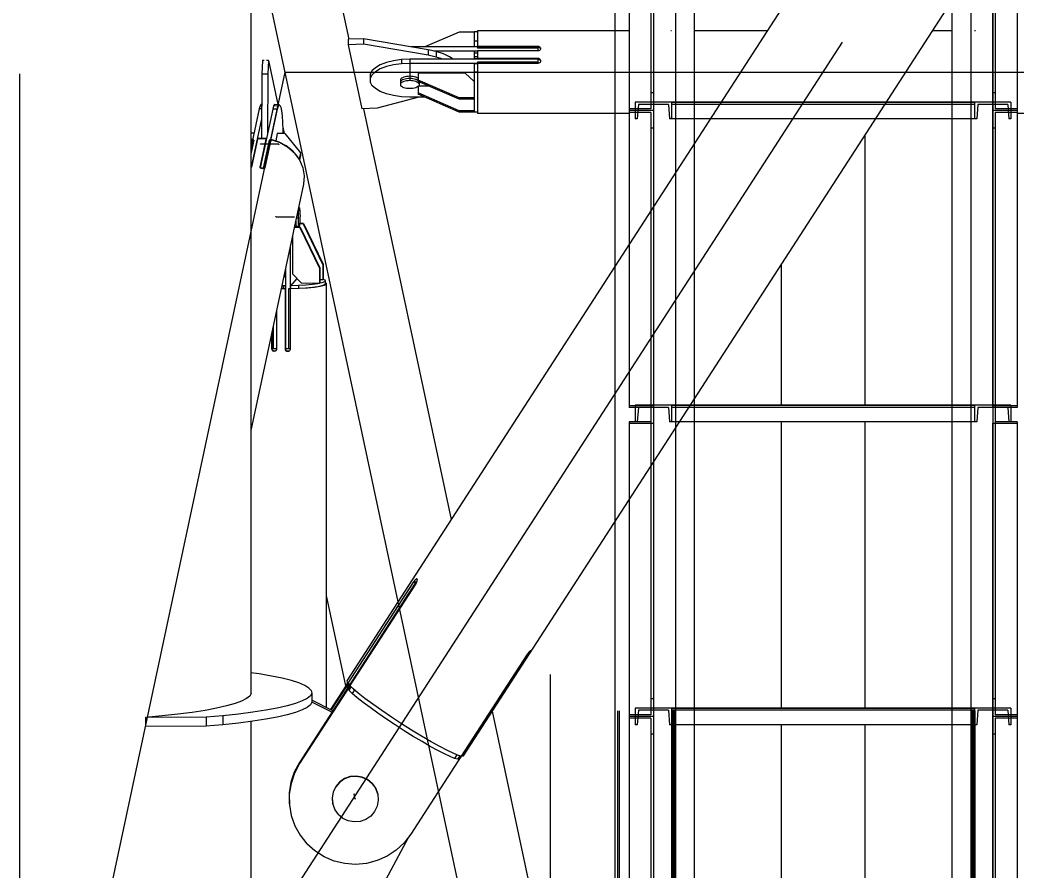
# Model space of a CAD drawing. Header units: millimetres. Extents: x 150209.93 to 150215.05, y 136675.65 to 136679.93.
# Drawn here: x 150211.2963 to 150211.3621, y 136677.004 to 136677.0602 of the extents above; entities that cross this region are included whole.
import ezdxf

# ---------------------------------------------------------------- set-up
doc = ezdxf.new("R2010")
doc.units = ezdxf.units.MM
doc.header["$LTSCALE"] = 0.25
for name, pattern in [('CENTER', [50.8, 31.75, -6.35, 6.35, -6.35]), ('XKITLINE00', [0]), ('XKITLINE02', [4, 2, -2]), ('XKITLINE03', [6, 3, -1, 1, -1])]:
    doc.linetypes.add(name, pattern=pattern)

# ---------------------------------------------------------------- blocks, each defined once
blk = doc.blocks.new('çatıı')
at = {"color": 8, "linetype": 'CENTER'}
for p, q in [((12015, 6431.43), (12015, 8100.54)), ((12015, 6720.27), (11840, 7540.27)), ((11840, 6720.27), (12370, 7540.27)), ((11840, 5629.8), (11840, 7286.23)), ((11968.61, 7132.99), (11968.61, 7127.56)), ((11840, 6720.27), (11927.5, 7130.27)), ((11927.5, 6310.27), (11927.5, 7130.27)), ((11927.5, 7130.27), (12282.5, 7130.27)), ((11925.4, 7106.42), (11919.43, 7106.5)), ((11924.51, 7082.5), (11930.48, 7082.43)), ((11950.6, 6890.33), (11950.29, 6891.98))]:
    blk.add_line(p, q, dxfattribs=at)
at = {"color": 116, "linetype": 'XKITLINE02', "true_color": 0x136734}
for p, q in [((12037.15, 7919.31), (12037.16, 6234.33)), ((12037.69, 7919.31), (12037.69, 6234.33)), ((12054.92, 7919.31), (12054.93, 6234.33)), ((12055, 7919.31), (12055, 6234.33)), ((12055.45, 7919.31), (12055.46, 6234.33)), ((12055.85, 7919.31), (12055.85, 6234.33)), ((12147.48, 7919.31), (12147.48, 6234.33)), ((12153.68, 7919.31), (12153.68, 6234.33)), ((12154.13, 7919.31), (12154.13, 6234.33)), ((12154.53, 7919.31), (12154.53, 6234.33)), ((12154.98, 7919.31), (12154.98, 6234.33)), ((12155.07, 7919.31), (12155.06, 6234.33)), ((12048.2, 7220.09), (12048.2, 7118.11)), ((12049, 7220.09), (12049, 7117.52)), ((12160.98, 7220.09), (12160.98, 7117.52)), ((12161.78, 7220.09), (12161.78, 7118.11)), ((12041, 7214.84), (12041, 7117.52)), ((12168.98, 7214.84), (12168.98, 7117.52)), ((12049, 7123.35), (12048.2, 7123.35)), ((12161.78, 7123.35), (12160.98, 7123.35)), ((12043, 7120.27), (12043, 7114.77)), ((12055, 7120.27), (12043, 7120.27)), ((12043, 7120.27), (12043, 7114.77)), ((12044.07, 7119.57), (12043.68, 7114.77)), ((12044.07, 7119.57), (12043.68, 7114.77)), ((12053.94, 7119.57), (12044.07, 7119.57)), ((12049, 7120.27), (12049, 7117.52)), ((12053.94, 7119.57), (12054.32, 7114.77)), ((12053.94, 7119.57), (12054.32, 7114.77)), ((12055, 7120.27), (12055, 7114.77)), ((12062.5, 7120.27), (12055, 7120.27)), ((12055, 7120.27), (12055, 7114.77)), ((12055, 7120.27), (12055, 7114.77)), ((12154.98, 7119.57), (12055, 7119.57)), ((12125.74, 7120.27), (12071.32, 7120.27)), ((12154.98, 7120.27), (12147.48, 7120.27)), ((12154.98, 7120.27), (12154.98, 7114.77)), ((12154.98, 7120.27), (12154.98, 7114.77)), ((12166.98, 7120.27), (12154.98, 7120.27)), ((12154.98, 7120.27), (12154.98, 7114.77)), ((12156.05, 7119.57), (12155.66, 7114.77)), ((12156.05, 7119.57), (12155.66, 7114.77)), ((12165.92, 7119.57), (12156.05, 7119.57)), ((12165.92, 7119.57), (12166.3, 7114.77)), ((12165.92, 7119.57), (12166.3, 7114.77)), ((12166.98, 7120.27), (12166.98, 7114.77)), ((12166.98, 7120.27), (12166.98, 7114.77)), ((12048.2, 7118.11), (12041, 7118.11)), ((12041, 7117.52), (12041, 7019.49)), ((12049, 7117.52), (12041, 7117.52)), ((12049, 7117.52), (12041, 7117.52)), ((12048.2, 7116.94), (12041, 7116.94)), ((12048.2, 7116.94), (12048.2, 7014.27)), ((12049, 7117.52), (12049, 7014.27)), ((12160.98, 7117.52), (12160.98, 7014.27)), ((12168.98, 7117.52), (12160.98, 7117.52)), ((12168.98, 7117.52), (12160.98, 7117.52)), ((12168.98, 7118.11), (12161.78, 7118.11)), ((12161.78, 7116.94), (12161.78, 7014.27)), ((12168.98, 7116.94), (12161.78, 7116.94)), ((12168.98, 7117.52), (12168.98, 7019.49)), ((12043.68, 7114.77), (12043, 7114.77)), ((12055, 7114.77), (12054.32, 7114.77)), ((12062.5, 7114.77), (12055, 7114.77)), ((12122.18, 7114.77), (12067.77, 7114.77)), ((12154.98, 7114.77), (12147.48, 7114.77)), ((12155.66, 7114.77), (12154.98, 7114.77)), ((12166.98, 7114.77), (12166.3, 7114.77)), ((12049, 7111.72), (12048.2, 7111.72)), ((12161.78, 7111.72), (12160.98, 7111.72)), ((12062.5, 7106.63), (12062.5, 7022.44)), ((12056.31, 7097.04), (12056.31, 7012.85)), ((12049, 7085.74), (12049, 7020.07)), ((12036.31, 7066.1), (12036.31, 6981.91)), ((12049, 7020.07), (12041, 7020.07)), ((12048.2, 7019.49), (12041, 7019.49)), ((12043, 7020.27), (12043, 7014.77)), ((12055, 7020.27), (12043, 7020.27)), ((12043, 7020.27), (12043, 7014.77)), ((12044.07, 7019.57), (12043.68, 7014.77)), ((12044.07, 7019.57), (12043.68, 7014.77)), ((12053.94, 7019.57), (12044.07, 7019.57)), ((12049, 7020.09), (12048.2, 7020.09)), ((12048.2, 7020.09), (12048.2, 6918.11)), ((12049, 7020.09), (12049, 6917.52)), ((12053.94, 7019.57), (12054.32, 7014.77)), ((12053.94, 7019.57), (12054.32, 7014.77)), ((12055, 7020.27), (12055, 7014.77)), ((12062.5, 7020.27), (12055, 7020.27)), ((12055, 7020.27), (12055, 7014.77)), ((12055, 7020.27), (12055, 7014.77)), ((12154.98, 7019.57), (12055, 7019.57)), ((12154.98, 7020.27), (12147.48, 7020.27)), ((12154.98, 7020.27), (12154.98, 7014.77)), ((12154.98, 7020.27), (12154.98, 7014.77)), ((12166.98, 7020.27), (12154.98, 7020.27)), ((12154.98, 7020.27), (12154.98, 7014.77)), ((12156.05, 7019.57), (12155.66, 7014.77)), ((12156.05, 7019.57), (12155.66, 7014.77)), ((12165.92, 7019.57), (12156.05, 7019.57)), ((12160.98, 7020.09), (12160.98, 6917.52)), ((12161.78, 7020.09), (12160.98, 7020.09)), ((12168.98, 7020.07), (12160.98, 7020.07)), ((12161.78, 7020.09), (12161.78, 6918.11)), ((12168.98, 7019.49), (12161.78, 7019.49)), ((12165.92, 7019.57), (12166.3, 7014.77)), ((12165.92, 7019.57), (12166.3, 7014.77)), ((12166.98, 7020.27), (12166.98, 7014.77)), ((12166.98, 7020.27), (12166.98, 7014.77)), ((12048.2, 7014.84), (12041, 7014.84)), ((12041, 7014.84), (12041, 6917.52)), ((12049, 7014.26), (12041, 7014.26)), ((12043.68, 7014.77), (12043, 7014.77)), ((12049, 7014.27), (12048.2, 7014.27)), ((12055, 7014.77), (12054.32, 7014.77)), ((12062.5, 7014.77), (12055, 7014.77)), ((12154.98, 7014.77), (12147.48, 7014.77)), ((12155.66, 7014.77), (12154.98, 7014.77)), ((12161.78, 7014.27), (12160.98, 7014.27)), ((12168.98, 7014.26), (12160.98, 7014.26)), ((12168.98, 7014.84), (12161.78, 7014.84)), ((12166.98, 7014.77), (12166.3, 7014.77)), ((12168.98, 7014.84), (12168.98, 6917.52)), ((12049, 7007.22), (12049, 6917.52)), ((12049, 6923.35), (12048.2, 6923.35)), ((12161.78, 6923.35), (12160.98, 6923.35)), ((12043, 6920.27), (12043, 6914.77)), ((12055, 6920.27), (12043, 6920.27)), ((12043, 6920.27), (12043, 6914.77)), ((12044.07, 6919.57), (12043.68, 6914.77)), ((12044.07, 6919.57), (12043.68, 6914.77)), ((12053.94, 6919.57), (12044.07, 6919.57)), ((12053.94, 6919.57), (12054.32, 6914.77)), ((12053.94, 6919.57), (12054.32, 6914.77)), ((12055, 6920.27), (12055, 6914.77)), ((12062.5, 6920.27), (12055, 6920.27)), ((12055, 6920.27), (12055, 6914.77)), ((12055, 6920.27), (12055, 6914.77)), ((12154.98, 6919.57), (12055, 6919.57)), ((12154.98, 6920.27), (12147.48, 6920.27)), ((12154.98, 6920.27), (12154.98, 6914.77)), ((12154.98, 6920.27), (12154.98, 6914.77)), ((12166.98, 6920.27), (12154.98, 6920.27)), ((12154.98, 6920.27), (12154.98, 6914.77)), ((12156.05, 6919.57), (12155.66, 6914.77)), ((12156.05, 6919.57), (12155.66, 6914.77)), ((12165.92, 6919.57), (12156.05, 6919.57)), ((12165.92, 6919.57), (12166.3, 6914.77)), ((12165.92, 6919.57), (12166.3, 6914.77)), ((12166.98, 6920.27), (12166.98, 6914.77)), ((12166.98, 6920.27), (12166.98, 6914.77)), ((12048.2, 6918.11), (12041, 6918.11)), ((12049, 6917.52), (12041, 6917.52)), ((12041, 6917.52), (12041, 6819.49)), ((12049, 6917.52), (12041, 6917.52)), ((12048.2, 6916.94), (12041, 6916.94)), ((12048.2, 6916.94), (12048.2, 6814.27)), ((12049, 6917.52), (12049, 6814.27)), ((12168.98, 6917.52), (12160.98, 6917.52)), ((12160.98, 6917.52), (12160.98, 6814.27)), ((12168.98, 6917.52), (12160.98, 6917.52)), ((12168.98, 6918.11), (12161.78, 6918.11)), ((12161.78, 6916.94), (12161.78, 6814.27)), ((12168.98, 6916.94), (12161.78, 6916.94)), ((12168.98, 6917.52), (12168.98, 6819.49)), ((12043.68, 6914.77), (12043, 6914.77)), ((12055, 6914.77), (12054.32, 6914.77)), ((12062.5, 6914.77), (12055, 6914.77)), ((12154.98, 6914.77), (12147.48, 6914.77)), ((12155.66, 6914.77), (12154.98, 6914.77)), ((12166.98, 6914.77), (12166.3, 6914.77)), ((12049, 6911.72), (12048.2, 6911.72)), ((12161.78, 6911.72), (12160.98, 6911.72))]:
    blk.add_line(p, q, dxfattribs=at)
at = {"color": 1, "linetype": 'XKITLINE03'}
for p, q in [((12049.01, 6234.33), (12049, 7919.31)), ((12055, 7919.31), (12055, 6234.33)), ((12147.48, 6234.33), (12147.48, 7919.31)), ((12160.98, 6234.33), (12160.98, 7919.31)), ((12049, 7214.26), (12049, 7117.52)), ((12160.98, 7117.52), (12160.98, 7214.26)), ((12055, 7120.27), (12154.98, 7120.27)), ((12055, 7120.27), (12055, 7120.27)), ((12154.98, 7120.27), (12154.98, 7120.27)), ((12049, 7117.52), (12049, 7020.07)), ((12160.98, 7020.07), (12160.98, 7117.52)), ((12055, 7020.27), (12154.98, 7020.27)), ((12055, 7020.27), (12055, 7020.27)), ((12154.98, 7020.27), (12154.98, 7020.27)), ((12049, 7014.26), (12049, 6917.52)), ((12160.98, 6917.52), (12160.98, 7014.26)), ((12055, 6920.27), (12154.98, 6920.27)), ((12055, 6920.27), (12055, 6920.27)), ((12154.98, 6920.27), (12154.98, 6920.27)), ((12049, 6917.52), (12049, 6820.07)), ((12160.98, 6820.07), (12160.98, 6917.52))]:
    blk.add_line(p, q, dxfattribs=at)
at = {"color": 8, "linetype": 'XKITLINE00'}
for p, q in [((12223.92, 7356.37), (11947.9, 6929.32)), ((12262.3, 7331.55), (11986.28, 6904.5)), ((11916.2, 7286.23), (11916.2, 6925.02)), ((11941.93, 7171.83), (11948.49, 7141.08)), ((11984.91, 7143.47), (11973.62, 7138.55)), ((11989.91, 7143.47), (11984.91, 7143.47)), ((11990.91, 7143.49), (11989.91, 7143.49)), ((11989.91, 7143.49), (11989.91, 7141.99)), ((11990.91, 7143.92), (11990.91, 7138.55)), ((12041, 7143.92), (11990.91, 7143.92)), ((12055, 7143.92), (12054.72, 7143.92)), ((12086.61, 7143.92), (12062.5, 7143.92)), ((12147.48, 7143.92), (12141.02, 7143.92)), ((12155.27, 7143.92), (12154.98, 7143.92)), ((11953.31, 7141.26), (11948.33, 7141.07)), ((11948.33, 7141.07), (11948.33, 7139.26)), ((11953.31, 7139.45), (11948.33, 7139.26)), ((11948.33, 7139.26), (11952.84, 7118.12)), ((11974.71, 7137.6), (11953.31, 7141.26)), ((11953.31, 7141.26), (11953.31, 7139.45)), ((11974.71, 7135.79), (11953.31, 7139.45)), ((11989.91, 7141.99), (11989.91, 7138.55)), ((11990.91, 7140.49), (11989.91, 7140.49)), ((11990.91, 7138.55), (11969.13, 7138.55)), ((11977.36, 7137.02), (11974.71, 7137.6)), ((11974.71, 7137.6), (11974.71, 7135.79)), ((11977.36, 7135.21), (11974.71, 7135.79)), ((11990.91, 7137.19), (11976.56, 7137.19)), ((11979.72, 7136.25), (11977.36, 7137.02)), ((11977.36, 7137.02), (11977.36, 7135.21)), ((11981.7, 7135.3), (11979.72, 7136.25)), ((11989.91, 7137.14), (11989.91, 7135.9)), ((11990.91, 7137.14), (11989.91, 7137.14)), ((11990.91, 7136.53), (11989.91, 7136.53)), ((11989.91, 7135.9), (11989.91, 7134.48)), ((12010.91, 7138.72), (11990.91, 7138.72)), ((11990.91, 7138.55), (11990.91, 7138.14)), ((12010.91, 7138.45), (11990.91, 7138.45)), ((12010.91, 7138.44), (11990.91, 7138.44)), ((12010.91, 7138.14), (11990.91, 7138.14)), ((12010.91, 7137.27), (11990.91, 7137.27)), ((11990.91, 7137.27), (11990.91, 7136.07)), ((11990.91, 7136.07), (11990.91, 7134.48)), ((12011.18, 7138.67), (12010.91, 7138.72)), ((12010.91, 7138.72), (12010.91, 7138.45)), ((12011.18, 7138.42), (12010.91, 7138.45)), ((12010.91, 7138.44), (12010.91, 7137.27)), ((12011.18, 7137.31), (12010.91, 7137.27)), ((12011.41, 7138.59), (12011.18, 7138.67)), ((12011.41, 7138.33), (12011.18, 7138.42)), ((12011.41, 7137.41), (12011.18, 7137.31)), ((12011.6, 7138.43), (12011.41, 7138.59)), ((12011.45, 7138.3), (12011.41, 7138.33)), ((12011.6, 7137.57), (12011.41, 7137.41)), ((12011.6, 7138.17), (12011.45, 7138.3)), ((12011.6, 7138.43), (12011.72, 7138.22)), ((12011.6, 7138.17), (12011.72, 7137.97)), ((12011.72, 7137.77), (12011.6, 7137.57)), ((12011.72, 7138.22), (12011.76, 7138)), ((12011.76, 7138), (12011.72, 7137.77)), ((12011.72, 7137.97), (12011.74, 7137.87)), ((11920.04, 7134.12), (11919.76, 7129.59)), ((11920.58, 7134.11), (11920.04, 7134.12)), ((11922.03, 7134.09), (11921.39, 7134.1)), ((11922.03, 7134.09), (11921.75, 7129.56)), ((11922.03, 7134.09), (11925.12, 7119.5)), ((11958.88, 7132.64), (11957.27, 7131.7)), ((11960.91, 7133.42), (11958.88, 7132.64)), ((11963.28, 7134), (11960.91, 7133.42)), ((11963.28, 7132.64), (11960.91, 7132.06)), ((11965.89, 7134.36), (11963.28, 7134)), ((11965.89, 7133), (11963.28, 7132.64)), ((11968.61, 7134.48), (11965.89, 7134.36)), ((11965.89, 7134.36), (11965.89, 7133)), ((11968.61, 7133.12), (11965.89, 7133)), ((12010.91, 7134.48), (11968.61, 7134.48)), ((11968.61, 7134.48), (11968.61, 7133.12)), ((11990.91, 7133.12), (11968.61, 7133.12)), ((11979.59, 7134.48), (11977.36, 7135.21)), ((11982.89, 7134.48), (11981.7, 7135.3)), ((11990.91, 7135.26), (11989.91, 7135.26)), ((11990.91, 7134.6), (11989.91, 7134.6)), ((11989.91, 7132.94), (11989.91, 7127.53)), ((11990.91, 7132.94), (11989.91, 7132.94)), ((12010.91, 7134.73), (11990.91, 7134.73)), ((11990.91, 7134.6), (11990.91, 7134.48)), ((12010.91, 7133.53), (11990.91, 7133.53)), ((11990.91, 7133.53), (11990.91, 7133.12)), ((12010.91, 7133.11), (11990.91, 7133.11)), ((11990.91, 7133.11), (11990.91, 7116.63)), ((12010.91, 7134.73), (12010.91, 7134.48)), ((12011.18, 7134.69), (12010.91, 7134.73)), ((12010.91, 7134.48), (12010.91, 7133.11)), ((12010.91, 7134.48), (12010.91, 7134.48)), ((12011.18, 7133.17), (12010.91, 7133.11)), ((12011.18, 7134.44), (12010.93, 7134.48)), ((12011.18, 7134.69), (12011.18, 7134.44)), ((12011.41, 7134.58), (12011.18, 7134.69)), ((12011.41, 7134.32), (12011.18, 7134.44)), ((12011.41, 7133.27), (12011.18, 7133.17)), ((12011.6, 7134.4), (12011.41, 7134.58)), ((12011.6, 7134.15), (12011.41, 7134.32)), ((12011.6, 7133.45), (12011.41, 7133.27)), ((12011.6, 7134.4), (12011.72, 7134.17)), ((12011.6, 7134.15), (12011.72, 7133.92)), ((12011.72, 7133.67), (12011.6, 7133.45)), ((12011.72, 7134.17), (12011.76, 7133.92)), ((12011.72, 7133.92), (12011.74, 7133.8)), ((12011.76, 7133.92), (12011.72, 7133.67)), ((11919.76, 7129.59), (11919.71, 7108.36)), ((11921.75, 7129.56), (11919.76, 7129.59)), ((11921.75, 7129.56), (11921.7, 7110.02)), ((11956.15, 7130.63), (11955.58, 7129.5)), ((11955.58, 7129.5), (11955.58, 7126.98)), ((11956.15, 7129.28), (11955.58, 7128.14)), ((11957.27, 7131.7), (11956.15, 7130.63)), ((11957.27, 7130.34), (11956.15, 7129.28)), ((11958.88, 7131.28), (11957.27, 7130.34)), ((11960.91, 7132.06), (11958.88, 7131.28)), ((11986.91, 7129.89), (11971.41, 7129.89)), ((11971.41, 7129.89), (11971.41, 7127.2)), ((11989.91, 7127.18), (11986.91, 7129.89)), ((11990.91, 7130.23), (11989.91, 7130.23)), ((11955.58, 7126.98), (11956.15, 7125.84)), ((11965.56, 7127.79), (11965.51, 7127.56)), ((11965.51, 7127.56), (11965.51, 7126.83)), ((11965.56, 7127.06), (11965.51, 7126.83)), ((11965.56, 7127.06), (11965.51, 7126.83)), ((11965.51, 7126.83), (11965.51, 7126.11)), ((11965.56, 7126.34), (11965.51, 7126.11)), ((11965.51, 7126.11), (11965.56, 7125.88)), ((11965.7, 7128.01), (11965.56, 7127.79)), ((11965.7, 7127.28), (11965.56, 7127.06)), ((11965.7, 7127.28), (11965.56, 7127.06)), ((11965.7, 7126.56), (11965.56, 7126.34)), ((11965.93, 7128.22), (11965.7, 7128.01)), ((11965.93, 7127.49), (11965.7, 7127.28)), ((11965.93, 7127.49), (11965.7, 7127.28)), ((11965.93, 7126.77), (11965.7, 7126.56)), ((11966.24, 7128.4), (11965.93, 7128.22)), ((11966.24, 7127.68), (11965.93, 7127.49)), ((11966.24, 7127.68), (11965.93, 7127.49)), ((11966.24, 7126.96), (11965.93, 7126.77)), ((11966.62, 7128.57), (11966.24, 7128.4)), ((11966.62, 7127.84), (11966.24, 7127.68)), ((11966.62, 7127.84), (11966.24, 7127.68)), ((11966.62, 7127.12), (11966.24, 7126.96)), ((11967.06, 7128.7), (11966.62, 7128.57)), ((11967.06, 7127.97), (11966.62, 7127.84)), ((11967.06, 7127.97), (11966.62, 7127.84)), ((11967.06, 7127.25), (11966.62, 7127.12)), ((11967.55, 7128.79), (11967.06, 7128.7)), ((11967.55, 7128.07), (11967.06, 7127.97)), ((11967.55, 7128.07), (11967.06, 7127.97)), ((11967.55, 7127.35), (11967.06, 7127.25)), ((11968.07, 7128.85), (11967.55, 7128.79)), ((11968.07, 7128.13), (11967.55, 7128.07)), ((11968.07, 7128.13), (11967.55, 7128.07)), ((11968.07, 7127.41), (11967.55, 7127.35)), ((11968.61, 7128.87), (11968.07, 7128.85)), ((11968.61, 7128.15), (11968.07, 7128.13)), ((11968.61, 7128.15), (11968.07, 7128.13)), ((11968.61, 7127.43), (11968.07, 7127.41)), ((11969.15, 7128.85), (11968.61, 7128.87)), ((11968.61, 7128.87), (11968.61, 7128.15)), ((11969.15, 7128.13), (11968.61, 7128.15)), ((11968.61, 7128.15), (11968.61, 7127.43)), ((11969.15, 7128.13), (11968.61, 7128.15)), ((11969.15, 7127.41), (11968.61, 7127.43)), ((11969.67, 7128.79), (11969.15, 7128.85)), ((11969.67, 7128.07), (11969.15, 7128.13)), ((11969.67, 7128.07), (11969.15, 7128.13)), ((11969.67, 7127.35), (11969.15, 7127.41)), ((11970.16, 7128.7), (11969.67, 7128.79)), ((11970.16, 7127.97), (11969.67, 7128.07)), ((11970.16, 7127.97), (11969.67, 7128.07)), ((11970.16, 7127.25), (11969.67, 7127.35)), ((11970.61, 7128.57), (11970.16, 7128.7)), ((11970.61, 7127.84), (11970.16, 7127.97)), ((11970.61, 7127.84), (11970.16, 7127.97)), ((11970.61, 7127.12), (11970.16, 7127.25)), ((11970.99, 7128.4), (11970.61, 7128.57)), ((11970.99, 7127.68), (11970.61, 7127.84)), ((11970.99, 7127.68), (11970.61, 7127.84)), ((11970.99, 7126.96), (11970.61, 7127.12)), ((11971.3, 7128.22), (11970.99, 7128.4)), ((11971.3, 7127.49), (11970.99, 7127.68)), ((11971.3, 7127.49), (11970.99, 7127.68)), ((11971.3, 7126.77), (11970.99, 7126.96)), ((11971.41, 7128.11), (11971.3, 7128.22)), ((11971.41, 7127.39), (11971.3, 7127.49)), ((11971.41, 7127.39), (11971.3, 7127.49)), ((11971.53, 7126.56), (11971.3, 7126.77)), ((11984.91, 7121.74), (11971.41, 7127.63)), ((11984.91, 7121.32), (11971.41, 7127.2)), ((11971.53, 7126.56), (11971.67, 7126.34)), ((11971.64, 7127.11), (11971.67, 7127.06)), ((11971.64, 7127.11), (11971.67, 7127.06)), ((11971.67, 7127.06), (11971.71, 7126.83)), ((11971.67, 7127.06), (11971.71, 7126.83)), ((11971.67, 7126.34), (11971.71, 7126.11)), ((11971.71, 7126.11), (11971.67, 7125.88)), ((11971.71, 7127.07), (11971.71, 7126.83)), ((11971.71, 7126.83), (11971.71, 7126.11)), ((11989.91, 7127.53), (11989.91, 7121.76)), ((11957.27, 7124.78), (11956.15, 7125.84)), ((11958.88, 7123.84), (11957.27, 7124.78)), ((11960.91, 7123.06), (11958.88, 7123.84)), ((11963.28, 7122.48), (11960.91, 7123.06)), ((11965.56, 7125.88), (11965.7, 7125.66)), ((11965.93, 7125.45), (11965.7, 7125.66)), ((11966.24, 7125.26), (11965.93, 7125.45)), ((11966.62, 7125.1), (11966.24, 7125.26)), ((11967.06, 7124.97), (11966.62, 7125.1)), ((11967.55, 7124.87), (11967.06, 7124.97)), ((11968.07, 7124.81), (11967.55, 7124.87)), ((11968.61, 7124.79), (11968.07, 7124.81)), ((11969.15, 7124.81), (11968.61, 7124.79)), ((11969.67, 7124.87), (11969.15, 7124.81)), ((11970.16, 7124.97), (11969.67, 7124.87)), ((11970.61, 7125.1), (11970.16, 7124.97)), ((11970.99, 7125.26), (11970.61, 7125.1)), ((11971.3, 7125.45), (11970.99, 7125.26)), ((11971.53, 7125.66), (11971.3, 7125.45)), ((11971.41, 7125.56), (11971.41, 7122.96)), ((11984.91, 7117.5), (11971.41, 7123.38)), ((11984.91, 7117.07), (11971.41, 7122.96)), ((11974.98, 7125.65), (11971.51, 7125.65)), ((11971.67, 7125.88), (11971.53, 7125.66)), ((11919.51, 7119.57), (11919.22, 7119.12)), ((11919.74, 7119.57), (11919.51, 7119.57)), ((11923.98, 7119.51), (11923.7, 7119.06)), ((11925.48, 7119.49), (11923.98, 7119.51)), ((11925.48, 7119.49), (11925.19, 7119.04)), ((11925.76, 7119.38), (11925.48, 7119.49)), ((11925.76, 7119.38), (11926.03, 7118.69)), ((11971.62, 7122), (11957.82, 7118.31)), ((11965.89, 7122.12), (11963.28, 7122.48)), ((11968.61, 7122), (11965.89, 7122.12)), ((11973.62, 7122), (11968.61, 7122)), ((11989.91, 7121.74), (11984.91, 7121.74)), ((11984.91, 7121.74), (11984.91, 7121.32)), ((11989.91, 7121.32), (11984.91, 7121.32)), ((11989.91, 7121.76), (11989.91, 7121.74)), ((11989.91, 7121.74), (11989.91, 7121.72)), ((11989.91, 7121.72), (11989.91, 7117.14)), ((11918.94, 7118.11), (11916.74, 7107.81)), ((11919.22, 7119.12), (11918.94, 7118.11)), ((11919.73, 7118.1), (11918.94, 7118.11)), ((11919.74, 7119.11), (11919.22, 7119.12)), ((11923.42, 7118.06), (11919.26, 7098.59)), ((11924.91, 7118.04), (11922.71, 7107.73)), ((11923.7, 7119.06), (11923.42, 7118.06)), ((11924.91, 7118.04), (11923.42, 7118.06)), ((11925.19, 7119.04), (11923.7, 7119.06)), ((11925.19, 7119.04), (11924.91, 7118.04)), ((11926.03, 7118.69), (11926.27, 7117.47)), ((11926.27, 7117.47), (11926.47, 7115.77)), ((11957.82, 7118.31), (11952.84, 7118.12)), ((11953.39, 7118.14), (11982.32, 6982.57)), ((11989.91, 7117.5), (11984.91, 7117.5)), ((11984.91, 7117.5), (11984.91, 7117.07)), ((11989.91, 7117.07), (11984.91, 7117.07)), ((11989.91, 7117.14), (11989.91, 7117.09)), ((11989.91, 7117.09), (11989.91, 7117.07)), ((11990.91, 7117.06), (11989.91, 7117.06)), ((12041, 7116.63), (11990.91, 7116.63)), ((12219.08, 7116.63), (12168.98, 7116.63)), ((11919.73, 7114.78), (11916.33, 7098.86)), ((11926.47, 7115.77), (11926.63, 7113.66)), ((11926.63, 7113.66), (11926.73, 7111.23)), ((11916.46, 7110.11), (11916.2, 7109.9)), ((11917.23, 7110.1), (11916.46, 7110.11)), ((11924.91, 7110), (11924.39, 7107.52)), ((11927.4, 7109.97), (11924.91, 7110)), ((11926.7, 7112.06), (11927.14, 7109.98)), ((11926.73, 7111.23), (11926.75, 7109.98)), ((11927.4, 7109.97), (11932.53, 7103.65)), ((12118.8, 7109.53), (12118.8, 7020.27)), ((11916.75, 7108.07), (11916.2, 7107.91)), ((11916.64, 7107.97), (11916.2, 7105.91)), ((11916.64, 7107.97), (11916.2, 7107.84)), ((11917.19, 7107.8), (11916.2, 7103.13)), ((11916.75, 7107.57), (11916.2, 7104.97)), ((11916.66, 7107.41), (11916.2, 7105.24)), ((11918.32, 7108.13), (11916.35, 7098.89)), ((11916.64, 7107.97), (11916.66, 7107.41)), ((11916.75, 7108.07), (11916.65, 7107.61)), ((11916.65, 7107.61), (11916.67, 7107.19)), ((11917.19, 7107.8), (11916.74, 7107.81)), ((11916.74, 7107.81), (11916.75, 7107.57)), ((11916.75, 7108.07), (11916.76, 7107.88)), ((11917.19, 7107.8), (11916.75, 7107.57)), ((11919.7, 7108.26), (11918.32, 7108.13)), ((11918.43, 7108.31), (11918.39, 7108.14)), ((11919.12, 7108.36), (11918.43, 7108.31)), ((11919.12, 7108.36), (11919.09, 7108.2)), ((11919.82, 7108.36), (11919.12, 7108.36)), ((11921.1, 7108.1), (11919.13, 7098.85)), ((11921.13, 7107.57), (11919.22, 7098.64)), ((11921.1, 7108.1), (11919.7, 7108.26)), ((11920.52, 7108.34), (11919.82, 7108.36)), ((11922.26, 7107.74), (11920.29, 7098.49)), ((11920.52, 7108.34), (11920.48, 7108.17)), ((11921.21, 7108.28), (11920.52, 7108.34)), ((11922.8, 7107.89), (11920.83, 7098.65)), ((11921.1, 7108.1), (11921.13, 7107.57)), ((11921.21, 7108.28), (11921.11, 7107.82)), ((11921.11, 7107.82), (11921.13, 7107.36)), ((11921.21, 7108.28), (11921.23, 7107.82)), ((11922.71, 7107.73), (11922.26, 7107.74)), ((11922.72, 7107.5), (11922.26, 7107.74)), ((11922.71, 7107.73), (11922.72, 7107.5)), ((11925.64, 7106.98), (11922.8, 7107.89)), ((11922.91, 7108), (11922.89, 7107.87)), ((11925.5, 7107.16), (11922.91, 7108)), ((11925.5, 7107.16), (11925.47, 7107.04)), ((11927.86, 7105.89), (11925.5, 7107.16)), ((11928.28, 7105.51), (11925.64, 7106.98)), ((11929.9, 7104.22), (11927.86, 7105.89)), ((11930.51, 7103.56), (11928.28, 7105.51)), ((11929.9, 7104.22), (11930.3, 7103.75)), ((11930.51, 7103.56), (11932.22, 7101.25)), ((11931, 7102.89), (11931.55, 7102.24)), ((11932.53, 7103.65), (11932.07, 7101.46)), ((11932.53, 7103.65), (11932.57, 7102.76)), ((11931.55, 7102.24), (11931.69, 7101.97)), ((11932.22, 7101.25), (11933.33, 7098.68)), ((11932.57, 7102.76), (11932.24, 7101.21)), ((11916.28, 7098.76), (11916.2, 7098.69)), ((11916.35, 7098.89), (11916.28, 7098.76)), ((11919.13, 7098.85), (11919.15, 7098.73)), ((11919.15, 7098.73), (11919.24, 7098.61)), ((11919.41, 7098.5), (11919.24, 7098.61)), ((11920.29, 7098.49), (11919.4, 7098.5)), ((11919.64, 7098.41), (11919.41, 7098.5)), ((11919.9, 7098.37), (11919.64, 7098.41)), ((11920.16, 7098.36), (11919.9, 7098.37)), ((11920.41, 7098.38), (11920.16, 7098.36)), ((11920.46, 7098.4), (11920.29, 7098.49)), ((11920.62, 7098.45), (11920.41, 7098.38)), ((11920.74, 7098.55), (11920.62, 7098.45)), ((11920.83, 7098.65), (11920.74, 7098.55)), ((11933.33, 7098.68), (11933.79, 7095.98)), ((11933.56, 7093.29), (11916.2, 7011.93)), ((11933.79, 7095.98), (11933.56, 7093.29)), ((11931.79, 7083.63), (11931.76, 7083.11)), ((11931.82, 7084.1), (11931.79, 7083.63)), ((11931.86, 7084.53), (11931.82, 7084.1)), ((11931.91, 7084.89), (11931.86, 7084.53)), ((11932.07, 7085.48), (11931.89, 7085.49)), ((11932.13, 7085.5), (11931.9, 7085.5)), ((11931.96, 7085.17), (11931.91, 7084.89)), ((11932.01, 7085.37), (11931.96, 7085.17)), ((11932.07, 7085.48), (11932.01, 7085.37)), ((11932.13, 7085.5), (11932.07, 7085.48)), ((11932.13, 7085.5), (11932.18, 7085.42)), ((11932.18, 7085.42), (11932.23, 7085.26)), ((11932.23, 7085.26), (11932.28, 7085)), ((11932.28, 7085), (11932.32, 7084.67)), ((11932.32, 7084.67), (11932.35, 7084.26)), ((11932.35, 7084.26), (11932.38, 7083.81)), ((11932.38, 7083.81), (11932.39, 7083.3)), ((11932.39, 7083.3), (11932.4, 7082.78)), ((11930.96, 7081.13), (11930.97, 7081.02)), ((11930.96, 7081.13), (11930.97, 7081.02)), ((11930.97, 7081.02), (11930.99, 7080.56)), ((11930.97, 7081.02), (11930.99, 7080.56)), ((11930.99, 7080.56), (11931.02, 7080.16)), ((11930.99, 7080.56), (11931.02, 7080.16)), ((11931.02, 7080.16), (11931.06, 7079.82)), ((11931.02, 7080.16), (11931.06, 7079.82)), ((11931.74, 7082.04), (11931.16, 7082.04)), ((11931.75, 7082.58), (11931.74, 7082.04)), ((11931.74, 7082.04), (11931.75, 7081.51)), ((11931.76, 7083.11), (11931.75, 7082.58)), ((11931.75, 7081.51), (11931.76, 7081.01)), ((11931.76, 7081.01), (11931.79, 7080.55)), ((11931.79, 7080.55), (11931.82, 7080.15)), ((11931.82, 7080.15), (11931.86, 7079.81)), ((11932.23, 7079.93), (11932.18, 7079.64)), ((11932.28, 7080.29), (11932.23, 7079.93)), ((11933.44, 7080.15), (11932.26, 7080.17)), ((11932.32, 7080.71), (11932.28, 7080.29)), ((11933.54, 7080.27), (11932.28, 7080.29)), ((11932.35, 7081.19), (11932.32, 7080.71)), ((11932.38, 7081.7), (11932.35, 7081.19)), ((11932.39, 7082.24), (11932.38, 7081.7)), ((11932.4, 7082.78), (11932.39, 7082.24)), ((11933.54, 7080.27), (11933.44, 7080.15)), ((11933.44, 7080.15), (11939.9, 7066.67)), ((11933.54, 7080.27), (11940.01, 7066.79)), ((11932.38, 7078.96), (11930.51, 7078.98)), ((11932.49, 7079.08), (11930.53, 7079.1)), ((11931.22, 7079.32), (11930.58, 7079.33)), ((11930.95, 7079.32), (11930.95, 7079.1)), ((11931.06, 7079.82), (11931.11, 7079.57)), ((11931.06, 7079.82), (11931.11, 7079.57)), ((11931.11, 7079.57), (11931.16, 7079.4)), ((11931.11, 7079.57), (11931.16, 7079.4)), ((11931.16, 7079.4), (11931.22, 7079.32)), ((11931.16, 7079.4), (11931.22, 7079.32)), ((11932.01, 7079.31), (11931.22, 7079.32)), ((11931.86, 7079.81), (11931.91, 7079.56)), ((11931.91, 7079.56), (11931.96, 7079.39)), ((11931.96, 7079.39), (11932.01, 7079.31)), ((11932.07, 7079.33), (11932.01, 7079.31)), ((11932.13, 7079.44), (11932.07, 7079.33)), ((11932.18, 7079.64), (11932.13, 7079.44)), ((11932.49, 7079.08), (11932.38, 7078.96)), ((11932.38, 7078.96), (11938.85, 7065.47)), ((11932.49, 7079.08), (11938.95, 7065.59)), ((11929.9, 7076.14), (11929.9, 7063.6)), ((11929.1, 7072.38), (11929.1, 7058.73)), ((11940.01, 7066.79), (11939.9, 7066.67)), ((11940.01, 7066.79), (11940.01, 7061.82)), ((12091.2, 7066.83), (12091.2, 7020.27)), ((11927.38, 7064.36), (11927.38, 7062.78)), ((11927.61, 7065.39), (11927.61, 7038.89)), ((11929.9, 7063.6), (11932.88, 7060.59)), ((11938.95, 7065.59), (11938.85, 7065.47)), ((11938.85, 7065.47), (11938.85, 7060.51)), ((11938.95, 7065.59), (11938.95, 7060.63)), ((11939.9, 7066.67), (11939.9, 7061.7)), ((11927.49, 7062.9), (11926.94, 7062.28)), ((11927.61, 7062.9), (11927.49, 7062.9)), ((11931.34, 7062.14), (11929.22, 7059.74)), ((11938.85, 7060.51), (11932.88, 7060.59)), ((11936.49, 7060.15), (11934.32, 7059.96)), ((11938.29, 7060.4), (11936.49, 7060.15)), ((11938.83, 7060.51), (11938.29, 7060.4)), ((11939.63, 7060.68), (11938.85, 7060.52)), ((11938.95, 7060.63), (11938.85, 7060.51)), ((11939.9, 7061.7), (11938.95, 7061.71)), ((11940.46, 7060.99), (11939.63, 7060.68)), ((11940.01, 7061.82), (11939.9, 7061.7)), ((11940.47, 7061.64), (11940, 7061.82)), ((11941.07, 7060.15), (11940.41, 7059.79)), ((11940.75, 7061.31), (11940.46, 7060.99)), ((11940.75, 7060.32), (11940.46, 7060)), ((11940.47, 7061.64), (11940.75, 7061.31)), ((11940.75, 7061.31), (11940.75, 7060.32)), ((11941.05, 7060.52), (11940.75, 7060.67)), ((11941.05, 7060.52), (11941.07, 7060.15)), ((11941.07, 7060.15), (11941.07, 6920.52)), ((11927.47, 7058.7), (11926.18, 7058.7)), ((11926.8, 7058.74), (11926.19, 7058.75)), ((11926.8, 7059.73), (11926.4, 7059.74)), ((11927.5, 7059.73), (11926.8, 7059.73)), ((11926.8, 7059.73), (11926.8, 7058.74)), ((11927.5, 7058.74), (11926.8, 7058.74)), ((11927.53, 7058.77), (11927.47, 7058.7)), ((11927.47, 7058.7), (11927.47, 7038.84)), ((11927.61, 7059.85), (11927.5, 7059.73)), ((11927.5, 7059.73), (11927.5, 7058.74)), ((11927.61, 7058.86), (11927.5, 7058.74)), ((11927.53, 7058.77), (11927.53, 7038.92)), ((11929.1, 7058.73), (11928.65, 7058.73)), ((11928.65, 7058.73), (11928.65, 7038.88)), ((11929.12, 7058.76), (11929.1, 7058.73)), ((11929.12, 7058.76), (11929.12, 7038.9)), ((11932.09, 7058.79), (11929.18, 7058.7)), ((11929.22, 7058.75), (11929.18, 7058.7)), ((11929.18, 7058.7), (11929.18, 7038.85)), ((11931.86, 7059.82), (11929.22, 7059.74)), ((11929.22, 7059.74), (11929.22, 7058.75)), ((11931.86, 7058.83), (11929.22, 7058.75)), ((11934.32, 7059.96), (11931.86, 7059.82)), ((11931.86, 7059.82), (11931.86, 7058.83)), ((11934.32, 7058.96), (11931.86, 7058.83)), ((11934.83, 7058.95), (11932.09, 7058.79)), ((11936.49, 7059.16), (11934.32, 7058.96)), ((11937.21, 7059.18), (11934.83, 7058.95)), ((11938.29, 7059.4), (11936.49, 7059.16)), ((11939.1, 7059.46), (11937.21, 7059.18)), ((11939.63, 7059.69), (11938.29, 7059.4)), ((11940.41, 7059.79), (11939.1, 7059.46)), ((11940.46, 7060), (11939.63, 7059.69)), ((11924.62, 7051.41), (11924.62, 7038.93)), ((11924.68, 7051.69), (11924.68, 7038.88)), ((11923.01, 7043.87), (11923.01, 7038.93)), ((11923.08, 7044.18), (11923.08, 7039)), ((11923.16, 7044.55), (11923.16, 7038.98)), ((11923.58, 7046.53), (11923.58, 7038.94)), ((11923.08, 7039), (11923.01, 7038.93)), ((11923.01, 7038.93), (11923.07, 7038.66)), ((11923.07, 7038.66), (11923.17, 7038.42)), ((11923.08, 7039), (11923.12, 7038.74)), ((11923.12, 7038.74), (11923.23, 7038.5)), ((11923.58, 7038.94), (11923.16, 7038.98)), ((11923.19, 7038.4), (11923.35, 7038.23)), ((11923.23, 7038.5), (11923.27, 7038.46)), ((11923.27, 7038.46), (11923.42, 7038.3)), ((11923.59, 7038.11), (11923.35, 7038.23)), ((11923.65, 7038.18), (11923.42, 7038.3)), ((11924.62, 7038.93), (11923.58, 7038.94)), ((11923.85, 7038.06), (11923.59, 7038.11)), ((11923.91, 7038.13), (11923.65, 7038.18)), ((11924.1, 7038.09), (11923.85, 7038.06)), ((11924.17, 7038.16), (11923.91, 7038.13)), ((11924.34, 7038.21), (11924.1, 7038.09)), ((11924.4, 7038.28), (11924.17, 7038.16)), ((11924.52, 7038.39), (11924.34, 7038.21)), ((11924.64, 7038.62), (11924.52, 7038.39)), ((11924.68, 7038.99), (11924.62, 7038.93)), ((11924.68, 7038.88), (11924.64, 7038.62)), ((11927.53, 7038.92), (11927.47, 7038.84)), ((11927.47, 7038.84), (11927.51, 7038.58)), ((11927.57, 7038.65), (11927.51, 7038.58)), ((11927.51, 7038.58), (11927.63, 7038.35)), ((11927.53, 7038.92), (11927.57, 7038.65)), ((11927.57, 7038.65), (11927.69, 7038.42)), ((11928.65, 7038.88), (11927.61, 7038.89)), ((11927.82, 7038.16), (11927.63, 7038.35)), ((11927.88, 7038.23), (11927.69, 7038.42)), ((11928.06, 7038.04), (11927.82, 7038.16)), ((11928.12, 7038.11), (11927.88, 7038.23)), ((11928.32, 7038), (11928.06, 7038.04)), ((11928.38, 7038.07), (11928.12, 7038.11)), ((11928.58, 7038.04), (11928.32, 7038)), ((11928.65, 7038.11), (11928.38, 7038.07)), ((11928.82, 7038.16), (11928.58, 7038.04)), ((11929.12, 7038.9), (11928.65, 7038.88)), ((11928.89, 7038.23), (11928.65, 7038.11)), ((11929.01, 7038.35), (11928.82, 7038.16)), ((11929.11, 7038.58), (11929.01, 7038.35)), ((11929.18, 7038.85), (11929.11, 7038.58)), ((11929.18, 7038.96), (11929.12, 7038.9)), ((12091.2, 7014.77), (12091.2, 6920.27)), ((12118.8, 7014.77), (12118.8, 6920.27)), ((11970.45, 6961.54), (11932.19, 6902.35)), ((11969.85, 6961.93), (11948.23, 6928.49)), ((11970.06, 6962.24), (11969.85, 6961.93)), ((11970.66, 6961.42), (11969.85, 6961.93)), ((11970.28, 6962.52), (11970.06, 6962.24)), ((11970.82, 6961.76), (11970.06, 6962.24)), ((11970.49, 6962.73), (11970.28, 6962.52)), ((11970.45, 6961.54), (11970.49, 6961.31)), ((11970.65, 6961.41), (11970.45, 6961.54)), ((11970.68, 6962.88), (11970.49, 6962.73)), ((11970.7, 6961.49), (11970.51, 6961.16)), ((11970.83, 6962.96), (11970.68, 6962.88)), ((11970.85, 6961.84), (11970.7, 6961.49)), ((11970.94, 6962.95), (11970.83, 6962.96)), ((11970.95, 6962.17), (11970.85, 6961.84)), ((11970.94, 6962.95), (11971.01, 6962.87)), ((11970.99, 6962.48), (11970.95, 6962.17)), ((11971.02, 6962.71), (11970.99, 6962.52)), ((11970.99, 6962.52), (11970.99, 6962.48)), ((11971.01, 6962.87), (11971.02, 6962.71)), ((11970.49, 6961.31), (11948.88, 6927.87)), ((11970.51, 6961.16), (11948.89, 6927.71)), ((11970.56, 6961.25), (11970.49, 6961.31)), ((11941.07, 6957.47), (11947.45, 6927.59)), ((12007.67, 6938.48), (12007.44, 6938.18)), ((12007.92, 6938.22), (12007.62, 6938.41)), ((12007.9, 6938.73), (12007.67, 6938.48)), ((12008.07, 6938.87), (12007.9, 6938.73)), ((12008.1, 6938.52), (12007.92, 6938.22)), ((12008.24, 6938.78), (12008.1, 6938.52)), ((12008.25, 6939.09), (12008.11, 6938.93)), ((12008.35, 6938.98), (12008.24, 6938.78)), ((12008.35, 6939.18), (12008.25, 6939.09)), ((12008.4, 6939.19), (12008.35, 6939.18)), ((12008.4, 6939.12), (12008.35, 6938.98)), ((12008.4, 6939.19), (12008.4, 6939.12)), ((12007.22, 6937.87), (11985.6, 6904.42)), ((12007.72, 6937.9), (11986.11, 6904.46)), ((12007.44, 6938.18), (12007.22, 6937.87)), ((12007.72, 6937.9), (12007.39, 6938.12)), ((12007.92, 6938.22), (12007.72, 6937.9)), ((11918.89, 6931.57), (11916.2, 6931.95)), ((11922.95, 6930.88), (11918.89, 6931.57)), ((11926.52, 6930.15), (11922.95, 6930.88)), ((11929.56, 6929.39), (11926.52, 6930.15)), ((11932.06, 6928.59), (11929.56, 6929.39)), ((11933.99, 6927.76), (11932.06, 6928.59)), ((11948.09, 6928.68), (11947.49, 6927.76)), ((11947.9, 6929.32), (11947.98, 6928.81)), ((11947.98, 6928.81), (11948.23, 6928.49)), ((11916.21, 6925.39), (11916.26, 6925.14)), ((11948.9, 6927.71), (11932.26, 6901.96)), ((11935.34, 6926.92), (11933.99, 6927.76)), ((11935.34, 6926.92), (11936.09, 6926.06)), ((11936.09, 6926.06), (11936.25, 6925.2)), ((11947.48, 6927.64), (11942.44, 6919.83)), ((11947.59, 6927.31), (11942.67, 6919.71)), ((11947.49, 6927.76), (11947.48, 6927.58)), ((11947.48, 6927.58), (11947.57, 6927.33)), ((11948.3, 6928.45), (11947.57, 6927.33)), ((11947.57, 6927.33), (11947.78, 6927.01)), ((11948.59, 6928.26), (11947.78, 6927.01)), ((11948.02, 6926.86), (11947.78, 6927.01)), ((11948.83, 6928.11), (11948.23, 6928.49)), ((11949.23, 6927.38), (11948.47, 6926.21)), ((11949.65, 6925.09), (11948.47, 6926.21)), ((11948.83, 6928.11), (11948.59, 6928.26)), ((11948.95, 6927.81), (11948.88, 6927.87)), ((11948.88, 6927.87), (11948.9, 6927.73)), ((11949.87, 6926.75), (11948.89, 6927.71)), ((11950.42, 6926.28), (11949.65, 6925.09)), ((11951.62, 6925.26), (11949.87, 6926.75)), ((11953.84, 6923.51), (11951.62, 6925.26)), ((11913.15, 6922.6), (11910.96, 6921.78)), ((11914.78, 6923.43), (11913.15, 6922.6)), ((11915.82, 6924.28), (11914.78, 6923.43)), ((11916.26, 6925.14), (11915.82, 6924.28)), ((11933.15, 6922.66), (11930.95, 6921.84)), ((11934.77, 6923.49), (11933.15, 6922.66)), ((11935.81, 6924.34), (11934.77, 6923.49)), ((11936.25, 6925.2), (11935.81, 6924.34)), ((11936.25, 6922.23), (11935.81, 6921.37)), ((11936.25, 6925.2), (11936.25, 6922.23)), ((11943.23, 6919.43), (11936.25, 6922.95)), ((11942.89, 6918.91), (11936.25, 6922.26)), ((11951.25, 6923.73), (11949.65, 6925.09)), ((11953.23, 6922.17), (11951.25, 6923.73)), ((11955.54, 6920.45), (11953.23, 6922.17)), ((11956.46, 6921.55), (11953.84, 6923.51)), ((11896.82, 6918.87), (11892.09, 6918.25)), ((11901.1, 6919.54), (11896.82, 6918.87)), ((11904.9, 6920.25), (11901.1, 6919.54)), ((11908.2, 6921), (11904.9, 6920.25)), ((11910.96, 6921.78), (11908.2, 6921)), ((11916.81, 6918.93), (11912.08, 6918.31)), ((11921.1, 6919.6), (11916.81, 6918.93)), ((11924.9, 6920.31), (11921.1, 6919.6)), ((11928.19, 6921.06), (11924.9, 6920.31)), ((11930.95, 6921.84), (11928.19, 6921.06)), ((11930.95, 6918.87), (11928.19, 6918.08)), ((11933.15, 6919.68), (11930.95, 6918.87)), ((11934.77, 6920.52), (11933.15, 6919.68)), ((11935.81, 6921.37), (11934.77, 6920.52)), ((11958.12, 6918.6), (11955.54, 6920.45)), ((11959.4, 6919.46), (11956.46, 6921.55)), ((11962.58, 6917.29), (11959.4, 6919.46)), ((11995.83, 6919.28), (12024.41, 6785.35)), ((11886.95, 6917.7), (11881.44, 6917.2)), ((11901.43, 6917.26), (11881.44, 6917.2)), ((11881.44, 6917.2), (11881.44, 6914.22)), ((11892.09, 6918.25), (11886.95, 6917.7)), ((11906.94, 6917.75), (11901.43, 6917.26)), ((11901.43, 6917.26), (11901.43, 6914.28)), ((11912.08, 6918.31), (11906.94, 6917.75)), ((11906.94, 6917.75), (11906.94, 6914.78)), ((11912.08, 6915.34), (11906.94, 6914.78)), ((11916.81, 6915.95), (11912.08, 6915.34)), ((11916.2, 6915.87), (11916.2, 6817.9)), ((11916.22, 6915.88), (11916.22, 6823.03)), ((11921.1, 6916.62), (11916.81, 6915.95)), ((11924.9, 6917.33), (11921.1, 6916.62)), ((11928.19, 6918.08), (11924.9, 6917.33)), ((11960.9, 6916.68), (11958.12, 6918.6)), ((11963.82, 6914.73), (11960.9, 6916.68)), ((11965.89, 6915.11), (11962.58, 6917.29)), ((11901.43, 6914.28), (11881.44, 6914.22)), ((11906.94, 6914.78), (11901.43, 6914.28)), ((11966.8, 6912.81), (11963.82, 6914.73)), ((11969.24, 6912.98), (11965.89, 6915.11)), ((11969.77, 6910.96), (11966.8, 6912.81)), ((11972.53, 6910.98), (11969.24, 6912.98)), ((12091.2, 6914.77), (12091.2, 6820.27)), ((12118.8, 6914.77), (12118.8, 6820.27)), ((11972.65, 6909.23), (11969.77, 6910.96)), ((11975.65, 6909.15), (11972.53, 6910.98)), ((11975.37, 6907.66), (11972.65, 6909.23)), ((11978.51, 6907.56), (11975.65, 6909.15)), ((11977.86, 6906.29), (11975.37, 6907.66)), ((11980.06, 6905.15), (11977.86, 6906.29)), ((11981.02, 6906.25), (11978.51, 6907.56)), ((11983.11, 6905.27), (11981.02, 6906.25)), ((11932.19, 6902.35), (11930.5, 6899.19)), ((11932.19, 6902.35), (11932.26, 6901.96)), ((11985.56, 6904.43), (11968.93, 6878.7)), ((11981.91, 6904.28), (11980.06, 6905.15)), ((11983.36, 6903.7), (11981.91, 6904.28)), ((11984.71, 6904.64), (11983.11, 6905.27)), ((11984.12, 6904.87), (11983.36, 6903.7)), ((11984.39, 6903.42), (11983.36, 6903.7)), ((11985.11, 6904.54), (11984.39, 6903.42)), ((11985.6, 6904.42), (11984.71, 6904.64)), ((11985.58, 6904.43), (11984.94, 6903.44)), ((11985.06, 6903.55), (11984.94, 6903.44)), ((11985.78, 6904.67), (11985.06, 6903.55)), ((11986.11, 6904.46), (11985.76, 6904.68)), ((11986.28, 6904.5), (11986.11, 6904.46)), ((11930.5, 6899.19), (11929.36, 6895.8)), ((11930.5, 6899.19), (11930.57, 6898.81)), ((11932.26, 6901.96), (11930.57, 6898.81)), ((11929.36, 6895.8), (11928.79, 6892.27)), ((11930.57, 6898.81), (11929.43, 6895.42)), ((11945.48, 6895.89), (11944.2, 6894.39)), ((11945.5, 6895.79), (11944.22, 6894.28)), ((11947.11, 6897.02), (11945.48, 6895.89)), ((11947.13, 6896.92), (11945.5, 6895.79)), ((11948.98, 6897.69), (11947.11, 6897.02)), ((11949, 6897.59), (11947.13, 6896.92)), ((11950.96, 6897.86), (11948.98, 6897.69)), ((11950.98, 6897.76), (11949, 6897.59)), ((11952.91, 6897.52), (11950.96, 6897.86)), ((11952.93, 6897.42), (11950.98, 6897.76)), ((11954.7, 6896.69), (11952.91, 6897.52)), ((11954.72, 6896.58), (11952.93, 6897.42)), ((11954.7, 6896.69), (11954.72, 6896.58)), ((11956.22, 6895.42), (11954.7, 6896.69)), ((11956.24, 6895.32), (11954.72, 6896.58)), ((11929.43, 6895.42), (11928.86, 6891.89)), ((11943.36, 6892.6), (11943.01, 6890.67)), ((11943.38, 6892.5), (11943.03, 6890.56)), ((11944.2, 6894.39), (11943.36, 6892.6)), ((11944.22, 6894.28), (11943.38, 6892.5)), ((11944.2, 6894.39), (11944.22, 6894.28)), ((11956.22, 6895.42), (11957.35, 6893.81)), ((11956.24, 6895.32), (11957.37, 6893.7)), ((11957.35, 6893.81), (11958.02, 6891.96)), ((11957.37, 6893.7), (11958.04, 6891.85)), ((11928.79, 6892.27), (11928.82, 6888.7)), ((11928.86, 6891.89), (11928.89, 6888.32)), ((11943.01, 6890.67), (11943.17, 6888.71)), ((11943.03, 6890.56), (11943.19, 6888.6)), ((11958.2, 6889.89), (11957.85, 6887.96)), ((11958.04, 6891.85), (11958.2, 6889.89)), ((11928.89, 6888.32), (11929.51, 6884.8)), ((11943.19, 6888.6), (11943.86, 6886.75)), ((11943.86, 6886.75), (11944.99, 6885.14)), ((11957.01, 6886.17), (11955.73, 6884.67)), ((11957.85, 6887.96), (11957.01, 6886.17)), ((11929.51, 6884.8), (11930.71, 6881.44)), ((11946.51, 6883.87), (11944.99, 6885.14)), ((11948.3, 6883.04), (11946.51, 6883.87)), ((11950.25, 6882.7), (11948.3, 6883.04)), ((11952.23, 6882.87), (11950.25, 6882.7)), ((11954.1, 6883.54), (11952.23, 6882.87)), ((11955.73, 6884.67), (11954.1, 6883.54)), ((11930.71, 6881.44), (11932.44, 6878.31)), ((11932.44, 6878.31), (11934.68, 6875.52)), ((11968.15, 6877.68), (11936.22, 6818.13)), ((11966.74, 6875.86), (11964.11, 6873.41)), ((11968.93, 6878.7), (11966.74, 6875.86)), ((11937.34, 6873.13), (11934.68, 6875.52)), ((11940.37, 6871.21), (11937.34, 6873.13)), ((11964.11, 6873.41), (11961.12, 6871.42)), ((11943.68, 6869.81), (11940.37, 6871.21)), ((11947.17, 6868.97), (11943.68, 6869.81)), ((11957.83, 6869.96), (11954.35, 6869.04)), ((11961.12, 6871.42), (11957.83, 6869.96)), ((11950.76, 6868.71), (11947.17, 6868.97)), ((11954.35, 6869.04), (11950.76, 6868.71))]:
    blk.add_line(p, q, dxfattribs=at)
at = {"color": 7, "linetype": 'XKITLINE00'}
for p, q in [((12062.5, 7250.35), (12062.5, 7106.63)), ((12056.31, 7246.3), (12056.31, 7097.04)), ((12036.31, 7233.23), (12036.31, 7066.1)), ((12153.68, 7163.51), (12153.68, 6743.1)), ((12147.48, 7153.92), (12147.48, 6743.1)), ((12071.32, 7120.27), (12062.5, 7120.27)), ((12147.48, 7120.27), (12125.74, 7120.27)), ((12067.77, 7114.77), (12062.5, 7114.77)), ((12147.48, 7114.77), (12122.18, 7114.77)), ((12062.5, 7022.44), (12062.5, 6743.1)), ((12147.48, 7020.27), (12062.5, 7020.27)), ((12147.48, 7014.77), (12062.5, 7014.77)), ((12056.31, 7012.85), (12056.31, 6743.1)), ((12036.31, 6981.91), (12036.31, 6743.1)), ((12147.48, 6920.27), (12062.5, 6920.27)), ((12147.48, 6914.77), (12062.5, 6914.77))]:
    blk.add_line(p, q, dxfattribs=at)
at = {"color": 8, "linetype": 'XKITLINE00'}
for centre in [(11968.61, 7132.99), (11927.5, 7130.27), (11927.5, 7130.27), (11927.5, 7130.27), (11968.61, 7127.56), (11919.43, 7106.5), (11925.4, 7106.42), (11924.51, 7082.5), (11930.48, 7082.43), (11950.29, 6891.98), (11950.6, 6890.33)]:
    blk.add_circle(centre, 0.05, dxfattribs=at)
at = {"color": 1, "linetype": 'XKITLINE00'}
for centre in [(12055, 7120.27), (12055, 7120.27), (12154.98, 7120.27), (12154.98, 7120.27), (12049, 7117.52), (12049, 7117.52), (12160.98, 7117.52), (12160.98, 7117.52), (12049, 7020.07), (12055, 7020.27), (12055, 7020.27), (12154.98, 7020.27), (12154.98, 7020.27), (12160.98, 7020.07), (12049, 7014.26), (12160.98, 7014.26), (12055, 6920.27), (12055, 6920.27), (12154.98, 6920.27), (12154.98, 6920.27), (12049, 6917.52), (12049, 6917.52), (12160.98, 6917.52), (12160.98, 6917.52)]:
    blk.add_circle(centre, 0.05, dxfattribs=at)

msp = doc.modelspace()

# ---------------------------------------------------------------- block references
at = {"xscale": 0.0002000170049888334, "yscale": 0.0002000170049888334, "zscale": 0.0002000170049888334}
msp.add_blockref('çatıı', (150208.928067, 136675.630592), dxfattribs=at)

doc.saveas('drawing.dxf')
